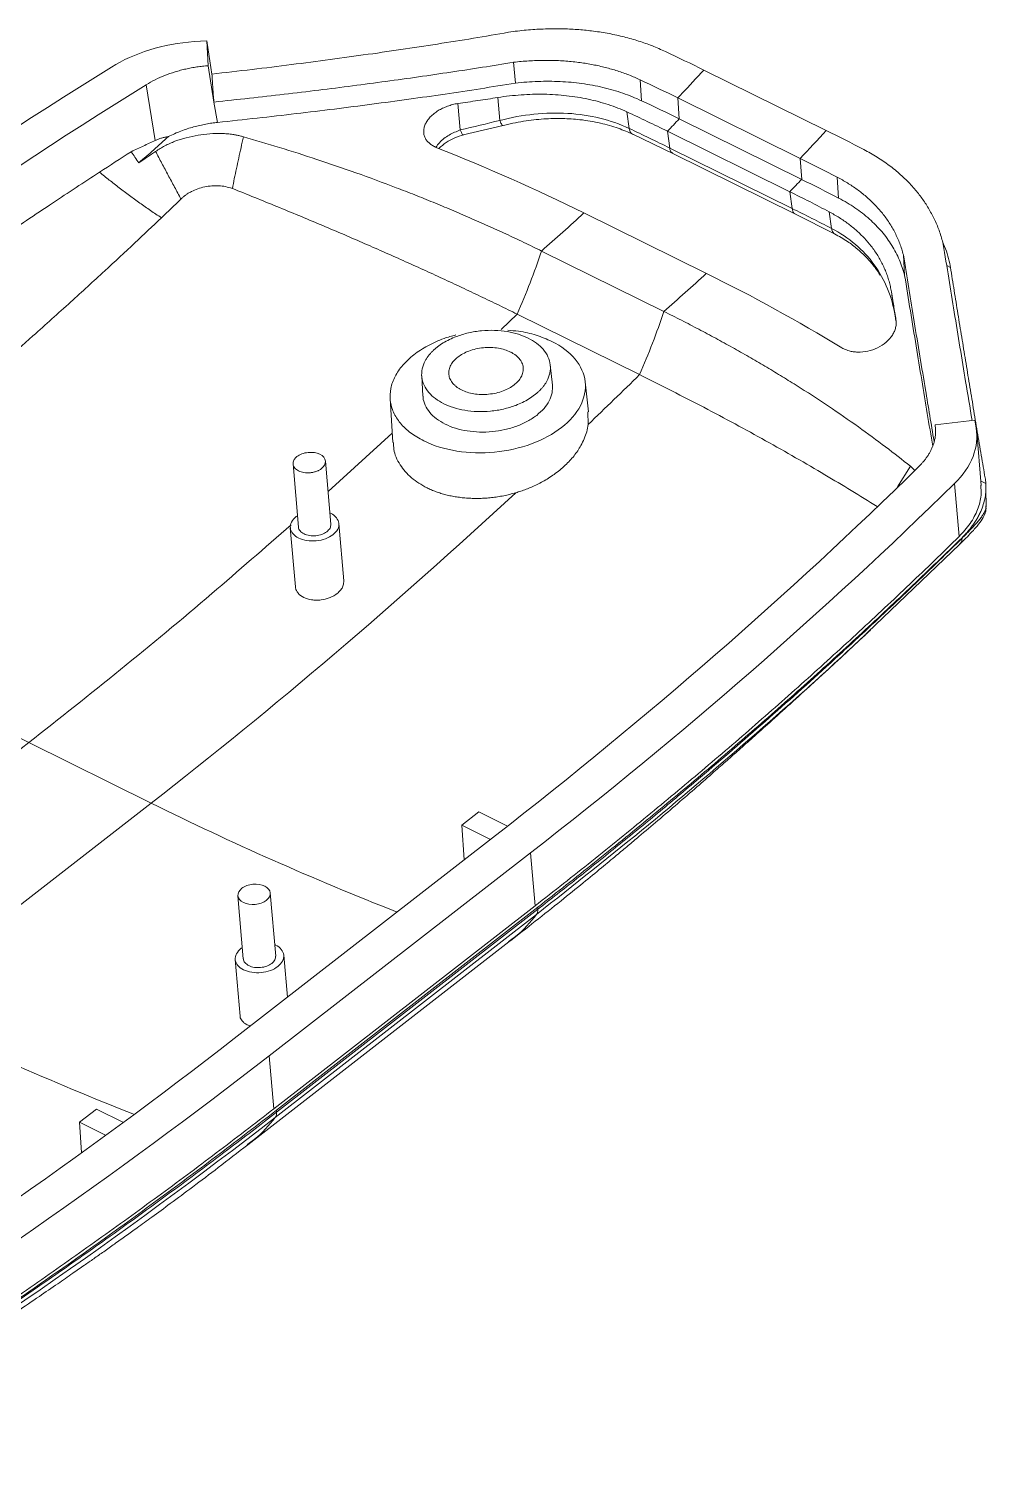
# Model space of a CAD drawing. Header units: inches. Extents: x 1127 to 2406, y 573 to 922.
# Drawn here: x 2327.27 to 2347.9, y 622.48 to 653.48 of the extents above; entities that cross this region are included whole.
import ezdxf

# ---------------------------------------------------------------- set-up
doc = ezdxf.new("R2010")
doc.units = ezdxf.units.IN

msp = doc.modelspace()

# ---------------------------------------------------------------- linework, layer by layer
at = {"color": 7, "linetype": 'Continuous', "lineweight": 15}
for p, q in [((2330.829, 653.203), (2331.103, 653.223)), ((2331.132, 652.684), (2331.103, 653.223)), ((2331.103, 653.223), (2331.213, 652.503)), ((2331.132, 652.684), (2331.251, 651.9)), ((2337.752, 652.308), (2337.714, 652.758)), ((2341.813, 652.591), (2344.451, 651.288)), ((2329.993, 651.073), (2329.796, 652.274)), ((2340.47, 651.929), (2340.438, 652.38)), ((2337.373, 651.998), (2337.416, 651.504)), ((2343.889, 650.686), (2341.252, 651.989)), ((2341.252, 651.989), (2341.283, 651.537)), ((2331.256, 651.901), (2331.334, 651.462)), ((2336.515, 651.869), (2336.564, 651.299)), ((2340.156, 651.688), (2340.203, 651.332)), ((2336.63, 651.191), (2337.49, 651.398)), ((2341.283, 651.537), (2343.921, 650.234)), ((2340.266, 651.214), (2341.158, 650.784)), ((2343.666, 649.968), (2341.028, 651.272)), ((2341.028, 651.272), (2341.077, 650.91)), ((2343.714, 649.607), (2341.077, 650.91)), ((2341.148, 650.789), (2343.787, 649.485)), ((2343.921, 650.234), (2343.889, 650.686)), ((2344.687, 650.281), (2344.718, 649.83)), ((2343.714, 649.607), (2343.666, 649.968)), ((2339.229, 649.511), (2341.867, 648.208)), ((2343.772, 649.492), (2344.64, 649.053)), ((2344.564, 649.177), (2344.516, 649.534)), ((2340.954, 647.387), (2338.316, 648.69)), ((2346.14, 648.164), (2346.112, 648.609)), ((2347.113, 648.421), (2347.127, 648.337)), ((2345.855, 647.808), (2345.934, 647.296)), ((2340.429, 646.026), (2337.792, 647.33)), ((2345.952, 647.183), (2345.934, 647.296)), ((2338.55, 645.801), (2338.503, 646.237)), ((2335.733, 646), (2335.761, 645.562)), ((2339.327, 645.223), (2339.256, 645.871)), ((2335.053, 645.511), (2335.112, 644.566)), ((2339.322, 644.953), (2339.312, 645.222)), ((2346.795, 644.945), (2347.65, 645.048)), ((2347.65, 645.048), (2347.68, 644.878)), ((2347.79, 643.64), (2347.692, 644.786)), ((2333.774, 642.801), (2333.658, 644.161)), ((2332.96, 644.102), (2333.077, 642.741)), ((2346.265, 644.051), (2345.987, 643.609)), ((2346.358, 643.962), (2346.265, 644.051)), ((2347.313, 642.538), (2347.215, 643.68)), ((2347.778, 643.735), (2347.889, 643.68)), ((2347.898, 643.174), (2347.892, 643.565)), ((2333.03, 642.967), (2333.056, 642.981)), ((2347.881, 643.062), (2347.892, 643.177)), ((2347.89, 643.202), (2347.892, 643.174)), ((2332.902, 642.728), (2333.012, 641.454)), ((2334.054, 641.585), (2333.949, 642.817)), ((2345.35, 640.477), (2347.323, 642.364)), ((2347.339, 642.386), (2347.323, 642.364)), ((2327.266, 638.096), (2321.636, 633.721)), ((2329.904, 636.793), (2327.266, 638.096)), ((2324.273, 632.418), (2329.904, 636.793)), ((2336.963, 636.602), (2336.597, 636.318)), ((2337.579, 636.298), (2336.963, 636.602)), ((2336.649, 635.569), (2336.597, 636.318)), ((2336.597, 636.318), (2337.217, 636.011)), ((2331.694, 631.719), (2337.325, 636.094)), ((2338.079, 635.722), (2332.448, 631.347)), ((2338.177, 634.579), (2338.079, 635.722)), ((2331.773, 634.797), (2331.889, 633.437)), ((2332.587, 633.496), (2332.47, 634.857)), ((2338.177, 634.579), (2332.546, 630.204)), ((2332.606, 630.175), (2338.236, 634.55)), ((2338.236, 634.55), (2338.238, 634.507)), ((2332.577, 630.02), (2338.207, 634.394)), ((2338.238, 634.507), (2332.607, 630.132)), ((2331.842, 633.663), (2331.869, 633.677)), ((2331.983, 629.425), (2337.613, 633.8)), ((2331.715, 633.423), (2331.82, 632.202)), ((2332.839, 632.609), (2332.761, 633.513)), ((2332.546, 630.204), (2332.448, 631.347)), ((2328.357, 629.915), (2328.723, 630.2)), ((2328.922, 629.636), (2328.357, 629.915)), ((2328.357, 629.915), (2328.403, 629.266)), ((2328.723, 630.2), (2329.304, 629.913)), ((2332.607, 630.132), (2332.606, 630.175))]:
    msp.add_line(p, q, dxfattribs=at)
at = {"color": 8, "linetype": 'Continuous', "lineweight": 15}
for p, q in [((2347.127, 648.337), (2347.046, 648.377)), ((2337.792, 647.33), (2337.447, 646.996)), ((2335.1, 644.764), (2333.714, 643.506)), ((2347.892, 643.174), (2347.895, 643.151))]:
    msp.add_line(p, q, dxfattribs=at)
at = {"color": 7, "linetype": 'Continuous', "lineweight": 15}
for centre, radius, start, end in [((2322.018, 612.517), 44.696, 63.7117, 64.8916), ((2321.831, 612.674), 43.85, 63.7117, 64.8916), ((2321.867, 612.231), 43.841, 63.7117, 64.8916), ((2306.361, 684.824), 48.245, 315.9361, 316.374), ((2325.245, 612.408), 43.365, 62.5078, 63.7118), ((2320.375, 611.27), 42.636, 63.7553, 68.4166), ((2308.998, 683.521), 48.245, 315.9361, 316.374), ((2325.092, 612.117), 42.514, 62.5074, 63.7119), ((2310.5, 680.551), 42.294, 311.122, 312.7851), ((2313.138, 679.248), 42.294, 311.122, 312.7851), ((2325.198, 614.389), 37.704, 58.7021, 63.7617), ((2362.546, 709.283), 79.45, 238.45489, 243.63719), ((2332.437, 630.118), 0.171, 324.9812, 4.8425)]:
    msp.add_arc(centre, radius, start, end, dxfattribs=at)
at = {"color": 8, "linetype": 'Continuous', "lineweight": 15}
for centre, radius, start, end in [((2360.061, 697.688), 67.954, 243.65388, 248.5417), ((2354.438, 693.329), 67.971, 243.65416, 248.51804)]:
    msp.add_arc(centre, radius, start, end, dxfattribs=at)
at = {"color": 7, "linetype": 'Continuous', "lineweight": 15}
for points, knots in [([(2337.701, 653.419), (2337.765, 653.427), (2337.891, 653.442), (2338.078, 653.459), (2338.262, 653.471), (2338.441, 653.478), (2338.617, 653.48), (2338.789, 653.478), (2338.957, 653.472), (2339.12, 653.462), (2339.279, 653.447), (2339.497, 653.422), (2339.771, 653.379), (2340.097, 653.307), (2340.408, 653.218), (2340.705, 653.114), (2340.891, 653.031), (2340.984, 652.99)], [0, 0, 0, 0, 0.0537485, 0.1066345, 0.1586431, 0.2097639, 0.2599987, 0.3093524, 0.3578289, 0.4054318, 0.4521644, 0.4980302, 0.6000678, 0.7012793, 0.8016979, 0.9012945, 1, 1, 1, 1]), ([(2329.048, 652.655), (2329.29, 652.806), (2329.571, 652.932), (2330.177, 653.118), (2330.502, 653.179), (2330.829, 653.203)], [0, 0, 0, 0, 0.5, 0.5, 1, 1, 1, 1]), ([(2331.213, 652.503), (2331.501, 652.536), (2332.072, 652.601), (2332.921, 652.706), (2333.755, 652.815), (2334.573, 652.927), (2335.377, 653.044), (2336.165, 653.164), (2336.939, 653.289), (2337.448, 653.376), (2337.701, 653.419)], [0, 0, 0, 0, 0.132513, 0.262858, 0.391046, 0.517086, 0.64099, 0.762769, 0.882434, 1, 1, 1, 1]), ([(2331.132, 652.684), (2331.091, 652.68), (2331.01, 652.673), (2330.888, 652.657), (2330.768, 652.638), (2330.65, 652.613), (2330.533, 652.585), (2330.379, 652.541), (2330.194, 652.476), (2329.984, 652.383), (2329.859, 652.31), (2329.796, 652.274)], [0, 0, 0, 0, 0.083609, 0.16663, 0.249344, 0.332034, 0.414986, 0.498481, 0.665989, 0.832384, 1, 1, 1, 1]), ([(2337.714, 652.758), (2337.491, 652.721), (2337.04, 652.648), (2336.358, 652.544), (2335.663, 652.442), (2334.957, 652.344), (2334.239, 652.248), (2333.51, 652.156), (2332.769, 652.068), (2332.016, 651.982), (2331.51, 651.928), (2331.256, 651.901)], [0, 0, 0, 0, 0.104399, 0.210511, 0.318307, 0.427755, 0.538846, 0.651601, 0.766043, 0.882184, 1, 1, 1, 1]), ([(2337.714, 652.758), (2337.769, 652.764), (2337.878, 652.776), (2338.041, 652.788), (2338.202, 652.796), (2338.363, 652.8), (2338.523, 652.799), (2338.682, 652.794), (2338.84, 652.784), (2338.996, 652.77), (2339.193, 652.746), (2339.427, 652.708), (2339.694, 652.648), (2339.952, 652.574), (2340.202, 652.486), (2340.359, 652.416), (2340.438, 652.38)], [0, 0, 0, 0, 0.055519, 0.11083, 0.165996, 0.221079, 0.276141, 0.331243, 0.386448, 0.441816, 0.497407, 0.59776, 0.697858, 0.798042, 0.898646, 1, 1, 1, 1]), ([(2341.252, 651.989), (2341.281, 652.02), (2341.469, 652.218), (2341.656, 652.419), (2341.813, 652.591)], [1.33386279, 1.33386279, 1.33386279, 1.33386279, 1.33790077, 1.35990641, 1.35990641, 1.35990641, 1.35990641]), ([(2331.213, 652.503), (2331.22, 652.402), (2331.231, 652.25), (2331.239, 652.075), (2331.25, 651.975), (2331.254, 651.926), (2331.256, 651.901)], [0, 0, 0, 0, 0.498852, 0.749078, 0.87448, 1, 1, 1, 1]), ([(2331.334, 651.462), (2331.619, 651.492), (2332.183, 651.553), (2333.022, 651.649), (2333.846, 651.749), (2334.656, 651.852), (2335.451, 651.96), (2336.232, 652.071), (2336.997, 652.186), (2337.502, 652.268), (2337.752, 652.308)], [0, 0, 0, 0, 0.132433, 0.26274, 0.390895, 0.516926, 0.640863, 0.762714, 0.882441, 1, 1, 1, 1]), ([(2337.752, 652.308), (2337.916, 652.327), (2338.238, 652.351), (2338.717, 652.349), (2339.19, 652.306), (2339.644, 652.221), (2340.073, 652.097), (2340.34, 651.99), (2340.47, 651.929)], [0.0000987, 0.0000987, 0.0000987, 0.0000987, 0.1667491, 0.3333993, 0.5000494, 0.6666996, 0.8333498, 0.9999954, 0.9999954, 0.9999954, 0.9999954]), ([(2337.373, 651.998), (2337.23, 651.976), (2336.945, 651.932), (2336.659, 651.89), (2336.515, 651.869)], [0, 0, 0, 0, 0.498154, 1, 1, 1, 1]), ([(2336.515, 651.869), (2336.494, 651.866), (2336.457, 651.859), (2336.398, 651.846), (2336.343, 651.83), (2336.27, 651.805), (2336.183, 651.769), (2336.087, 651.717), (2335.997, 651.654), (2335.916, 651.58), (2335.851, 651.5), (2335.807, 651.421), (2335.781, 651.341), (2335.773, 651.259), (2335.784, 651.18), (2335.813, 651.111), (2335.849, 651.061), (2335.884, 651.025), (2335.913, 650.999), (2335.945, 650.976), (2335.975, 650.957), (2335.999, 650.944), (2336.018, 650.934), (2336.039, 650.925), (2336.051, 650.92), (2336.059, 650.917)], [0, 0, 0, 0, 0.03125, 0.0625, 0.09375, 0.125, 0.1875, 0.25, 0.3125, 0.375, 0.4375, 0.5, 0.5625, 0.624999, 0.687499, 0.749999, 0.812499, 0.843749, 0.874999, 0.906249, 0.937499, 0.953124, 0.968749, 0.984374, 1, 1, 1, 1]), ([(2340.203, 651.332), (2339.808, 651.518), (2339.356, 651.629), (2338.404, 651.685), (2337.905, 651.632), (2337.416, 651.504)], [0, 0, 0, 0, 0.5, 0.5, 1, 1, 1, 1]), ([(2341.028, 651.272), (2340.884, 651.342), (2340.596, 651.483), (2340.303, 651.62), (2340.156, 651.688)], [-0.0000005, -0.0000005, -0.0000005, -0.0000005, 0.499999, 0.999998, 0.999998, 0.999998, 0.999998]), ([(2331.334, 651.462), (2331.293, 651.457), (2331.209, 651.448), (2331.082, 651.426), (2330.95, 651.399), (2330.816, 651.365), (2330.68, 651.324), (2330.543, 651.275), (2330.406, 651.22), (2330.319, 651.177), (2330.274, 651.156)], [0, 0, 0, 0, 0.109418, 0.223643, 0.342566, 0.466024, 0.5938, 0.72562, 0.86115, 1, 1, 1, 1]), ([(2337.467, 651.392), (2337.621, 651.427), (2337.92, 651.494), (2338.356, 651.541), (2338.762, 651.551), (2339.173, 651.524), (2339.576, 651.456), (2339.96, 651.347), (2340.183, 651.25), (2340.289, 651.203)], [0, 0, 0, 0, 0.153362, 0.298493, 0.435447, 0.564324, 0.723637, 0.868856, 1, 1, 1, 1]), ([(2329.993, 651.073), (2329.906, 651.033), (2329.732, 650.953), (2329.56, 650.872), (2329.473, 650.831)], [0, 0, 0, 0, 0.501325, 1, 1, 1, 1]), ([(2329.636, 650.591), (2329.744, 650.683), (2329.96, 650.868), (2330.169, 651.06), (2330.274, 651.156)], [0, 0, 0, 0, 0.500283, 1, 1, 1, 1]), ([(2330.274, 651.156), (2330.249, 651.152), (2330.2, 651.143), (2330.128, 651.125), (2330.059, 651.102), (2330.014, 651.083), (2329.993, 651.073)], [0, 0, 0, 0, 0.255754, 0.507094, 0.754878, 1, 1, 1, 1]), ([(2331.89, 651.152), (2331.865, 651.159), (2331.815, 651.173), (2331.738, 651.189), (2331.649, 651.204), (2331.546, 651.217), (2331.298, 651.232), (2330.908, 651.199), (2330.532, 651.103), (2330.304, 651.009), (2330.198, 650.958), (2330.095, 650.9), (2330.032, 650.858), (2330, 650.836)], [0, 0, 0, 0, 0.0424007, 0.0831866, 0.1218477, 0.1824524, 0.2422646, 0.495056, 0.7503513, 0.8116948, 0.8738283, 0.9348832, 1, 1, 1, 1]), ([(2331.653, 650.038), (2331.667, 650.109), (2331.695, 650.252), (2331.742, 650.469), (2331.791, 650.691), (2331.84, 650.919), (2331.873, 651.074), (2331.89, 651.152)], [0, 0, 0, 0, 0.191217, 0.385045, 0.584147, 0.78928, 1, 1, 1, 1]), ([(2338.316, 648.69), (2338.189, 648.753), (2337.934, 648.877), (2337.548, 649.059), (2337.16, 649.236), (2336.769, 649.409), (2336.376, 649.577), (2335.982, 649.741), (2335.585, 649.9), (2335.033, 650.115), (2334.334, 650.373), (2333.493, 650.662), (2332.684, 650.921), (2332.15, 651.076), (2331.89, 651.152)], [0, 0, 0, 0, 0.064397, 0.128468, 0.192215, 0.25564, 0.318745, 0.381531, 0.444, 0.506153, 0.63968, 0.766478, 0.886567, 1, 1, 1, 1]), ([(2336.104, 650.897), (2336.154, 650.944), (2336.251, 651.034), (2336.439, 651.134), (2336.572, 651.173), (2336.643, 651.194)], [0, 0, 0, 0, 0.332121, 0.647387, 1, 1, 1, 1]), ([(2330, 650.836), (2329.939, 650.795), (2329.819, 650.712), (2329.697, 650.631), (2329.636, 650.591)], [0, 0, 0, 0, 0.499859, 1, 1, 1, 1]), ([(2330, 650.836), (2330.044, 650.751), (2330.133, 650.579), (2330.27, 650.324), (2330.409, 650.068), (2330.499, 649.895), (2330.545, 649.808)], [0, 0, 0, 0, 0.248845, 0.4976626, 0.7462782, 1, 1, 1, 1]), ([(2345.264, 650.876), (2345.311, 650.85), (2345.408, 650.799), (2345.546, 650.716), (2345.68, 650.628), (2345.81, 650.535), (2345.935, 650.438), (2346.054, 650.336), (2346.168, 650.229), (2346.276, 650.118), (2346.399, 649.977), (2346.534, 649.802), (2346.673, 649.587), (2346.795, 649.354), (2346.899, 649.104), (2346.947, 648.929), (2346.971, 648.839)], [0, 0, 0, 0, 0.054488, 0.109258, 0.164297, 0.219593, 0.275136, 0.330918, 0.386944, 0.44322, 0.499753, 0.592744, 0.689241, 0.789273, 0.892871, 1, 1, 1, 1]), ([(2319.481, 643.735), (2319.69, 643.897), (2320.102, 644.216), (2320.717, 644.686), (2321.318, 645.142), (2321.905, 645.582), (2322.478, 646.006), (2323.036, 646.416), (2323.578, 646.81), (2324.373, 647.381), (2325.394, 648.102), (2326.619, 648.946), (2327.737, 649.699), (2328.453, 650.168), (2328.79, 650.389)], [0, 0, 0, 0, 0.071091, 0.140122, 0.207096, 0.272016, 0.334884, 0.3957, 0.454465, 0.511176, 0.652115, 0.780576, 0.896542, 1, 1, 1, 1]), ([(2328.79, 650.389), (2328.86, 650.333), (2329, 650.219), (2329.215, 650.052), (2329.435, 649.887), (2329.66, 649.723), (2329.889, 649.562), (2330.046, 649.458), (2330.124, 649.406)], [0, 0, 0, 0, 0.163801, 0.32891, 0.495209, 0.662576, 0.830884, 1, 1, 1, 1]), ([(2330.545, 649.808), (2330.559, 649.822), (2330.587, 649.849), (2330.633, 649.886), (2330.68, 649.919), (2330.726, 649.949), (2330.8, 649.989), (2330.909, 650.034), (2331.056, 650.074), (2331.209, 650.096), (2331.36, 650.099), (2331.511, 650.081), (2331.604, 650.053), (2331.653, 650.038)], [0, 0, 0, 0, 0.05477, 0.107721, 0.158316, 0.206025, 0.250345, 0.374363, 0.499838, 0.625784, 0.749519, 0.86803, 1, 1, 1, 1]), ([(2346.112, 648.609), (2346.1, 648.65), (2346.078, 648.733), (2346.036, 648.853), (2345.988, 648.97), (2345.934, 649.083), (2345.874, 649.194), (2345.808, 649.301), (2345.737, 649.404), (2345.661, 649.504), (2345.58, 649.6), (2345.494, 649.692), (2345.405, 649.78), (2345.311, 649.864), (2345.215, 649.943), (2345.115, 650.019), (2345.012, 650.09), (2344.907, 650.158), (2344.799, 650.222), (2344.724, 650.261), (2344.687, 650.281)], [0, 0, 0, 0, 0.060572, 0.120181, 0.179099, 0.237513, 0.295472, 0.35301, 0.410122, 0.466755, 0.522854, 0.578368, 0.63325, 0.687453, 0.740968, 0.79383, 0.84607, 0.897755, 0.94902, 1, 1, 1, 1]), ([(2331.653, 650.038), (2331.814, 649.973), (2332.136, 649.844), (2332.613, 649.65), (2333.083, 649.456), (2333.547, 649.262), (2334.003, 649.068), (2334.453, 648.873), (2334.896, 648.679), (2335.332, 648.485), (2335.76, 648.292), (2336.181, 648.099), (2336.595, 647.906), (2337.001, 647.713), (2337.4, 647.522), (2337.662, 647.393), (2337.792, 647.33)], [0, 0, 0, 0, 0.07462, 0.148724, 0.222343, 0.29551, 0.368233, 0.440496, 0.51228, 0.583569, 0.654345, 0.724592, 0.794295, 0.863439, 0.932012, 1, 1, 1, 1]), ([(2344.516, 649.534), (2344.375, 649.608), (2344.095, 649.755), (2343.809, 649.897), (2343.666, 649.968)], [0, 0, 0, 0, 0.500015, 1, 1, 1, 1]), ([(2344.718, 649.83), (2344.843, 649.765), (2345.076, 649.626), (2345.387, 649.385), (2345.653, 649.112), (2345.871, 648.815), (2346.036, 648.499), (2346.111, 648.278), (2346.14, 648.164)], [0.0000046, 0.0000046, 0.0000046, 0.0000046, 0.1666502, 0.3333004, 0.4999506, 0.6666007, 0.8332509, 0.9999013, 0.9999013, 0.9999013, 0.9999013]), ([(2345.855, 647.808), (2345.848, 647.847), (2345.834, 647.926), (2345.804, 648.042), (2345.769, 648.156), (2345.727, 648.268), (2345.678, 648.378), (2345.623, 648.486), (2345.562, 648.592), (2345.494, 648.695), (2345.4, 648.822), (2345.275, 648.968), (2345.111, 649.128), (2344.93, 649.276), (2344.733, 649.413), (2344.588, 649.494), (2344.516, 649.534)], [0, 0, 0, 0, 0.056376, 0.112469, 0.168353, 0.224104, 0.279796, 0.335506, 0.391307, 0.447274, 0.503478, 0.603304, 0.70247, 0.801376, 0.900421, 1, 1, 1, 1]), ([(2322.97, 643.151), (2323.047, 643.213), (2323.374, 643.476), (2323.958, 643.955), (2324.691, 644.563), (2325.393, 645.156), (2326.057, 645.724), (2326.71, 646.291), (2327.415, 646.913), (2328.144, 647.567), (2328.876, 648.236), (2329.528, 648.841), (2329.934, 649.226), (2330.124, 649.406)], [0, 0, 0, 0, 0.032143, 0.136003, 0.24326, 0.337125, 0.428805, 0.520486, 0.610238, 0.724233, 0.827192, 0.919114, 1, 1, 1, 1]), ([(2345.934, 647.296), (2345.869, 647.698), (2345.718, 648.072), (2345.253, 648.715), (2344.939, 648.983), (2344.564, 649.177)], [0, 0, 0, 0, 0.5, 0.5, 1, 1, 1, 1]), ([(2344.626, 649.06), (2344.722, 649.007), (2344.9, 648.909), (2345.114, 648.745), (2345.29, 648.583), (2345.418, 648.442), (2345.513, 648.317), (2345.571, 648.237), (2345.6, 648.185), (2345.609, 648.171)], [0, 0, 0, 0, 0.235214, 0.433972, 0.596368, 0.772165, 0.86676, 0.961523, 1, 1, 1, 1]), ([(2347.113, 648.421), (2347.078, 648.564), (2347.041, 648.714), (2346.97, 648.851), (2346.967, 648.857)], [0, 0, 0, 0, 0.9565197, 1, 1, 1, 1]), ([(2346.971, 648.839), (2347.051, 648.348), (2347.213, 647.342), (2347.42, 646.08), (2347.547, 645.319), (2347.593, 645.041)], [0, 0, 0, 0, 0.377498, 0.77289, 1, 1, 1, 1]), ([(2346.773, 644.595), (2346.712, 644.961), (2346.571, 645.802), (2346.35, 647.137), (2346.19, 648.126), (2346.112, 648.609)], [0, 0, 0, 0, 0.282786, 0.649643, 1, 1, 1, 1]), ([(2347.127, 648.337), (2347.153, 648.171), (2347.207, 647.836), (2347.288, 647.335), (2347.37, 646.832), (2347.453, 646.326), (2347.536, 645.818), (2347.62, 645.307), (2347.677, 644.968), (2347.705, 644.797)], [0, 0, 0, 0, 0.136774, 0.275609, 0.416474, 0.559334, 0.704187, 0.851063, 1, 1, 1, 1]), ([(2346.14, 648.164), (2346.222, 647.655), (2346.386, 646.645), (2346.588, 645.425), (2346.706, 644.719), (2346.746, 644.485)], [0, 0, 0, 0, 0.403972, 0.801987, 1, 1, 1, 1]), ([(2345.953, 647.206), (2345.937, 647.306), (2345.904, 647.506), (2345.871, 647.707), (2345.855, 647.808)], [0, 0, 0, 0, 0.501846, 1, 1, 1, 1]), ([(2340.954, 647.387), (2341.08, 647.324), (2341.332, 647.198), (2341.704, 647.005), (2342.069, 646.81), (2342.428, 646.613), (2342.781, 646.413), (2343.127, 646.211), (2343.466, 646.007), (2343.928, 645.721), (2344.492, 645.355), (2345.135, 644.91), (2345.724, 644.479), (2346.088, 644.191), (2346.265, 644.051)], [0, 0, 0, 0, 0.06439, 0.128455, 0.192198, 0.25562, 0.318723, 0.381509, 0.44398, 0.506136, 0.640156, 0.767122, 0.887053, 1, 1, 1, 1]), ([(2338.167, 645.588), (2338.186, 645.603), (2338.223, 645.633), (2338.273, 645.68), (2338.319, 645.729), (2338.361, 645.779), (2338.397, 645.831), (2338.452, 645.923), (2338.504, 646.06), (2338.512, 646.24), (2338.464, 646.414), (2338.361, 646.571), (2338.215, 646.706), (2338.034, 646.816), (2337.82, 646.901), (2337.575, 646.959), (2337.305, 646.986), (2337.02, 646.977), (2336.74, 646.932), (2336.509, 646.862), (2336.328, 646.784), (2336.19, 646.71), (2336.111, 646.652), (2336.071, 646.623)], [0, 0, 0, 0, 0.020143, 0.040132, 0.060044, 0.079962, 0.099964, 0.120131, 0.185069, 0.250093, 0.315031, 0.380056, 0.44, 0.500029, 0.559973, 0.620002, 0.68494, 0.749964, 0.814903, 0.879927, 0.92004, 0.95985, 1, 1, 1, 1]), ([(2337.586, 646.983), (2337.665, 646.977), (2337.88, 646.962), (2338.208, 646.883), (2338.427, 646.79), (2338.536, 646.743)], [0, 0, 0, 0, 0.2274929, 0.6137465, 1, 1, 1, 1]), ([(2344.784, 646.606), (2344.8, 646.597), (2344.832, 646.579), (2344.885, 646.557), (2344.952, 646.535), (2345.032, 646.518), (2345.166, 646.506), (2345.349, 646.524), (2345.566, 646.599), (2345.752, 646.722), (2345.863, 646.85), (2345.921, 646.959), (2345.948, 647.041), (2345.961, 647.125), (2345.956, 647.179), (2345.953, 647.206)], [0, 0, 0, 0, 0.0376321, 0.0752638, 0.1132781, 0.170404, 0.2261681, 0.3485077, 0.4753888, 0.6069249, 0.7406467, 0.8042763, 0.8686219, 0.9347907, 1, 1, 1, 1]), ([(2335.777, 644.598), (2335.678, 644.654), (2335.48, 644.765), (2335.262, 644.977), (2335.113, 645.212), (2335.043, 645.467), (2335.054, 645.728), (2335.147, 645.988), (2335.316, 646.235), (2335.556, 646.461), (2335.858, 646.655), (2336.168, 646.8), (2336.385, 646.858), (2336.472, 646.882)], [0, 0, 0, 0, 0.093755, 0.18751, 0.281265, 0.37502, 0.468774, 0.562529, 0.656284, 0.750039, 0.843794, 0.937549, 1, 1, 1, 1]), ([(2338.536, 646.743), (2338.744, 646.64), (2338.916, 646.509), (2339.163, 646.212), (2339.237, 646.045), (2339.276, 645.701), (2339.24, 645.524), (2339.066, 645.186), (2338.927, 645.025), (2338.566, 644.745), (2338.344, 644.625), (2337.851, 644.444), (2337.58, 644.384), (2337.03, 644.331), (2336.752, 644.338), (2336.229, 644.421), (2335.985, 644.496), (2335.777, 644.598)], [0, 0, 0, 0, 0.125, 0.125, 0.25, 0.25, 0.375, 0.375, 0.5, 0.5, 0.625, 0.625, 0.75, 0.75, 0.875, 0.875, 1, 1, 1, 1]), ([(2336.071, 646.623), (2336.053, 646.608), (2336.015, 646.578), (2335.965, 646.531), (2335.919, 646.482), (2335.877, 646.432), (2335.841, 646.38), (2335.786, 646.287), (2335.734, 646.151), (2335.726, 645.971), (2335.774, 645.797), (2335.877, 645.64), (2336.023, 645.505), (2336.205, 645.395), (2336.418, 645.31), (2336.663, 645.252), (2336.933, 645.224), (2337.218, 645.234), (2337.498, 645.279), (2337.729, 645.349), (2337.91, 645.427), (2338.048, 645.501), (2338.127, 645.559), (2338.167, 645.588)], [0, 0, 0, 0, 0.0201431, 0.0401315, 0.0600444, 0.079962, 0.0999643, 0.1201306, 0.1850689, 0.2500932, 0.3150315, 0.3800557, 0.4399997, 0.5000287, 0.5599727, 0.6200018, 0.68494, 0.7499643, 0.8149026, 0.8799268, 0.9200397, 0.95985, 1, 1, 1, 1]), ([(2336.593, 645.696), (2336.574, 645.706), (2336.537, 645.726), (2336.487, 645.759), (2336.443, 645.796), (2336.391, 645.85), (2336.34, 645.927), (2336.312, 646.028), (2336.317, 646.132), (2336.367, 646.263), (2336.498, 646.412), (2336.703, 646.525), (2336.899, 646.584), (2337.062, 646.61), (2337.227, 646.616), (2337.383, 646.6), (2337.526, 646.567), (2337.606, 646.532), (2337.645, 646.514)], [0, 0, 0, 0, 0.0301704, 0.0600891, 0.0900259, 0.1202505, 0.185236, 0.2503702, 0.3153558, 0.38049, 0.5000655, 0.6196411, 0.6846266, 0.7497608, 0.8147463, 0.8798805, 0.939904, 1, 1, 1, 1]), ([(2337.645, 646.514), (2337.664, 646.505), (2337.701, 646.485), (2337.751, 646.452), (2337.795, 646.415), (2337.847, 646.361), (2337.898, 646.284), (2337.926, 646.183), (2337.921, 646.079), (2337.871, 645.948), (2337.74, 645.798), (2337.535, 645.686), (2337.339, 645.627), (2337.176, 645.601), (2337.011, 645.595), (2336.856, 645.611), (2336.712, 645.644), (2336.633, 645.679), (2336.593, 645.696)], [0, 0, 0, 0, 0.03017, 0.060089, 0.090026, 0.120251, 0.185236, 0.25037, 0.315356, 0.38049, 0.500066, 0.619641, 0.684627, 0.749761, 0.814746, 0.879881, 0.939904, 1, 1, 1, 1]), ([(2345.545, 643.187), (2345.175, 643.414), (2344.404, 643.888), (2343.155, 644.601), (2341.827, 645.323), (2340.894, 645.792), (2340.429, 646.026)], [0, 0, 0, 0, 0.23686, 0.49321, 0.747456, 1, 1, 1, 1]), ([(2338.211, 645.149), (2338.267, 645.198), (2338.38, 645.295), (2338.489, 645.46), (2338.553, 645.631), (2338.551, 645.746), (2338.55, 645.802)], [0, 0, 0, 0, 0.2509719, 0.5019439, 0.7529158, 1, 1, 1, 1]), ([(2335.764, 645.563), (2335.764, 645.554), (2335.759, 645.488), (2335.803, 645.367), (2335.898, 645.21), (2336.046, 645.071), (2336.235, 644.955), (2336.46, 644.866), (2336.711, 644.808), (2336.98, 644.784), (2337.256, 644.793), (2337.527, 644.836), (2337.784, 644.912), (2338.02, 645.015), (2338.148, 645.105), (2338.211, 645.149)], [0, 0, 0, 0, 0.013006, 0.095255, 0.177505, 0.259754, 0.342004, 0.424253, 0.506503, 0.588752, 0.671002, 0.753251, 0.835501, 0.91775, 1, 1, 1, 1]), ([(2337.76, 643.481), (2337.796, 643.492), (2337.871, 643.515), (2337.984, 643.555), (2338.101, 643.603), (2338.222, 643.659), (2338.345, 643.723), (2338.469, 643.796), (2338.592, 643.878), (2338.713, 643.97), (2338.862, 644.101), (2339.022, 644.275), (2339.153, 644.469), (2339.239, 644.645), (2339.293, 644.797), (2339.312, 644.901), (2339.322, 644.953)], [0, 0, 0, 0, 0.043895, 0.090724, 0.140487, 0.193182, 0.24881, 0.307369, 0.368859, 0.433278, 0.500624, 0.625762, 0.751096, 0.832971, 0.915938, 1, 1, 1, 1]), ([(2346.795, 644.945), (2346.799, 644.919), (2346.807, 644.867), (2346.808, 644.788), (2346.803, 644.712), (2346.792, 644.637), (2346.774, 644.564), (2346.751, 644.494), (2346.723, 644.427), (2346.691, 644.363), (2346.655, 644.302), (2346.617, 644.245), (2346.577, 644.191), (2346.535, 644.14), (2346.492, 644.092), (2346.462, 644.062), (2346.448, 644.047)], [0, 0, 0, 0, 0.086322, 0.170917, 0.25359, 0.334162, 0.412477, 0.4884, 0.561817, 0.632634, 0.700779, 0.766194, 0.828841, 0.888696, 0.945749, 1, 1, 1, 1]), ([(2347.68, 644.878), (2347.715, 644.675), (2347.692, 644.465), (2347.534, 644.058), (2347.398, 643.86), (2347.215, 643.68)], [0, 0, 0, 0, 0.5, 0.5, 1, 1, 1, 1]), ([(2347.705, 644.797), (2347.719, 644.711), (2347.748, 644.539), (2347.791, 644.288), (2347.833, 644.042), (2347.86, 643.882), (2347.874, 643.803)], [0, 0, 0, 0, 0.25296, 0.503917, 0.752915, 1, 1, 1, 1]), ([(2335.128, 644.567), (2335.128, 644.516), (2335.125, 644.346), (2335.254, 644.081), (2335.491, 643.793), (2335.73, 643.654), (2335.848, 643.586)], [0, 0, 0, 0, 0.124653, 0.4233259, 0.7150612, 1, 1, 1, 1]), ([(2333.045, 644.261), (2333.036, 644.253), (2333.018, 644.238), (2332.996, 644.213), (2332.975, 644.181), (2332.961, 644.142), (2332.958, 644.082), (2332.99, 644.012), (2333.075, 643.949), (2333.194, 643.911), (2333.311, 643.908), (2333.405, 643.923), (2333.469, 643.942), (2333.527, 643.968), (2333.558, 643.99), (2333.573, 644)], [0, 0, 0, 0, 0.040161, 0.080076, 0.120385, 0.185366, 0.250689, 0.380301, 0.500046, 0.619792, 0.749403, 0.814385, 0.879708, 0.939771, 1, 1, 1, 1]), ([(2333.045, 644.261), (2333.105, 644.308), (2333.193, 644.34), (2333.376, 644.357), (2333.469, 644.343), (2333.607, 644.275), (2333.651, 644.221), (2333.664, 644.107), (2333.633, 644.047), (2333.573, 644)], [0, 0, 0, 0, 0.25, 0.25, 0.5, 0.5, 0.75, 0.75, 1, 1, 1, 1]), ([(2335.848, 643.586), (2335.879, 643.571), (2335.942, 643.541), (2336.042, 643.502), (2336.147, 643.467), (2336.255, 643.436), (2336.368, 643.411), (2336.485, 643.39), (2336.605, 643.374), (2336.727, 643.363), (2336.853, 643.358), (2336.98, 643.358), (2337.109, 643.364), (2337.239, 643.376), (2337.37, 643.393), (2337.5, 643.416), (2337.631, 643.445), (2337.717, 643.469), (2337.76, 643.481)], [0, 0, 0, 0, 0.05977, 0.119895, 0.180376, 0.241217, 0.302419, 0.363984, 0.425915, 0.488211, 0.550877, 0.613913, 0.677321, 0.741103, 0.80526, 0.869794, 0.934707, 1, 1, 1, 1]), ([(2347.78, 643.642), (2347.786, 643.57), (2347.8, 643.397), (2347.722, 643.118), (2347.568, 642.815), (2347.398, 642.63), (2347.313, 642.538)], [0, 0, 0, 0, 0.188194, 0.458796, 0.729398, 1, 1, 1, 1]), ([(2347.376, 642.511), (2347.401, 642.537), (2347.451, 642.587), (2347.52, 642.666), (2347.584, 642.745), (2347.641, 642.826), (2347.693, 642.908), (2347.739, 642.991), (2347.79, 643.097), (2347.838, 643.226), (2347.876, 643.377), (2347.895, 643.529), (2347.891, 643.63), (2347.889, 643.68)], [0, 0, 0, 0, 0.071731, 0.143068, 0.21416, 0.285156, 0.356206, 0.427462, 0.499072, 0.624561, 0.749336, 0.874211, 1, 1, 1, 1]), ([(2347.889, 643.68), (2347.888, 643.701), (2347.884, 643.741), (2347.878, 643.782), (2347.874, 643.803)], [0, 0, 0, 0, 0.500015, 1, 1, 1, 1]), ([(2333.821, 642.576), (2333.731, 642.506), (2333.599, 642.458), (2333.326, 642.432), (2333.186, 642.454), (2332.979, 642.556), (2332.913, 642.636), (2332.893, 642.807), (2332.94, 642.897), (2333.03, 642.967)], [0, 0, 0, 0, 0.25, 0.25, 0.5, 0.5, 0.75, 0.75, 1, 1, 1, 1]), ([(2333.754, 643.043), (2333.759, 643.042), (2333.824, 643.022), (2333.904, 642.945), (2333.962, 642.825), (2333.938, 642.69), (2333.86, 642.614), (2333.821, 642.576)], [0, 0, 0, 0, 0.021082, 0.265811, 0.510541, 0.75527, 1, 1, 1, 1]), ([(2347.337, 642.378), (2347.421, 642.463), (2347.582, 642.624), (2347.736, 642.802), (2347.836, 642.941), (2347.868, 643.027), (2347.883, 643.068)], [0, 0, 0, 0, 0.289399, 0.552782, 0.78987, 1, 1, 1, 1]), ([(2347.895, 643.151), (2347.892, 643.141), (2347.886, 643.12), (2347.872, 643.085), (2347.853, 643.05), (2347.831, 643.013), (2347.807, 642.976), (2347.78, 642.939), (2347.751, 642.902), (2347.708, 642.849), (2347.648, 642.78), (2347.577, 642.702), (2347.518, 642.642), (2347.47, 642.594), (2347.423, 642.548), (2347.39, 642.514), (2347.377, 642.5)], [0, 0, 0, 0, 0.082757, 0.161612, 0.236534, 0.307505, 0.374518, 0.437537, 0.496535, 0.551507, 0.679609, 0.787657, 0.841787, 0.896842, 0.95768, 1, 1, 1, 1]), ([(2333.078, 642.742), (2333.078, 642.741), (2333.071, 642.711), (2333.109, 642.654), (2333.19, 642.589), (2333.313, 642.552), (2333.45, 642.548), (2333.588, 642.577), (2333.655, 642.62), (2333.689, 642.641)], [0, 0, 0, 0, 0.007116, 0.172596, 0.338077, 0.503558, 0.669039, 0.834519, 1, 1, 1, 1]), ([(2333.773, 642.802), (2333.772, 642.774), (2333.769, 642.716), (2333.716, 642.667), (2333.689, 642.641)], [0, 0, 0, 0, 0.4890138, 1, 1, 1, 1]), ([(2347.313, 642.538), (2347.137, 642.366), (2346.785, 642.022), (2346.25, 641.509), (2345.709, 640.998), (2345.163, 640.49), (2344.611, 639.984), (2344.054, 639.481), (2343.492, 638.98), (2342.923, 638.481), (2342.35, 637.985), (2341.77, 637.491), (2341.185, 637), (2340.595, 636.511), (2339.999, 636.024), (2339.397, 635.54), (2338.79, 635.058), (2338.381, 634.739), (2338.177, 634.579)], [0, 0, 0, 0, 0.0625609, 0.1250975, 0.1876132, 0.2501114, 0.3125958, 0.3750697, 0.4375366, 0.5, 0.5624634, 0.6249303, 0.6874042, 0.7498886, 0.8123868, 0.8749025, 0.9374391, 1, 1, 1, 1]), ([(2338.236, 634.55), (2338.441, 634.71), (2338.85, 635.029), (2339.457, 635.511), (2340.059, 635.996), (2340.655, 636.482), (2341.246, 636.972), (2341.831, 637.463), (2342.411, 637.957), (2342.985, 638.454), (2343.553, 638.952), (2344.116, 639.454), (2344.673, 639.957), (2345.225, 640.463), (2345.771, 640.972), (2346.312, 641.482), (2346.847, 641.995), (2347.199, 642.339), (2347.376, 642.511)], [0, 0, 0, 0, 0.062561, 0.125098, 0.187613, 0.250112, 0.312596, 0.37507, 0.437537, 0.5, 0.562463, 0.62493, 0.687404, 0.749888, 0.812387, 0.874902, 0.937439, 1, 1, 1, 1]), ([(2347.377, 642.5), (2347.213, 642.34), (2346.858, 641.994), (2346.321, 641.476), (2345.768, 640.95), (2345.151, 640.371), (2344.251, 639.544), (2343.064, 638.485), (2341.828, 637.421), (2340.779, 636.542), (2339.918, 635.838), (2339.077, 635.163), (2338.515, 634.724), (2338.238, 634.507)], [0, 0, 0, 0, 0.05819, 0.125869, 0.188436, 0.250022, 0.33766, 0.49361, 0.644405, 0.738936, 0.828057, 0.915078, 1, 1, 1, 1]), ([(2333.014, 641.454), (2333.013, 641.451), (2333.009, 641.424), (2333.031, 641.376), (2333.079, 641.296), (2333.184, 641.217), (2333.329, 641.173), (2333.46, 641.163), (2333.59, 641.17), (2333.721, 641.203), (2333.844, 641.259), (2333.901, 641.302), (2333.931, 641.326)], [0, 0, 0, 0, 0.011921, 0.097767, 0.180662, 0.336953, 0.49327, 0.576183, 0.66205, 0.80548, 0.896425, 1, 1, 1, 1]), ([(2333.931, 641.326), (2333.957, 641.353), (2334.007, 641.403), (2334.051, 641.493), (2334.052, 641.552), (2334.052, 641.585)], [0, 0, 0, 0, 0.344945, 0.633984, 1, 1, 1, 1]), ([(2337.613, 633.801), (2337.802, 633.948), (2338.178, 634.241), (2338.71, 634.667), (2339.186, 635.052), (2339.585, 635.38), (2339.908, 635.647), (2340.177, 635.872), (2340.475, 636.122), (2340.829, 636.423), (2341.246, 636.78), (2341.647, 637.127), (2342.004, 637.439), (2342.305, 637.704), (2342.582, 637.949), (2342.887, 638.221), (2343.257, 638.552), (2343.686, 638.94), (2344.141, 639.356), (2344.611, 639.787), (2345.028, 640.173), (2345.293, 640.42), (2345.403, 640.523)], [0, 0, 0, 0, 0.070992, 0.140712, 0.200766, 0.251155, 0.291884, 0.323226, 0.352134, 0.404285, 0.458436, 0.512982, 0.561333, 0.598796, 0.631629, 0.670926, 0.719964, 0.778732, 0.842805, 0.903362, 0.959932, 1, 1, 1, 1]), ([(2332.385, 634.696), (2332.325, 634.649), (2332.237, 634.617), (2332.055, 634.6), (2331.962, 634.614), (2331.824, 634.683), (2331.78, 634.736), (2331.767, 634.85), (2331.798, 634.91), (2331.858, 634.957)], [0, 0, 0, 0, 0.25, 0.25, 0.5, 0.5, 0.75, 0.75, 1, 1, 1, 1]), ([(2331.858, 634.957), (2331.918, 635.003), (2332.006, 635.035), (2332.188, 635.053), (2332.281, 635.038), (2332.419, 634.97), (2332.463, 634.917), (2332.476, 634.803), (2332.445, 634.743), (2332.385, 634.696)], [0, 0, 0, 0, 0.25, 0.25, 0.5, 0.5, 0.75, 0.75, 1, 1, 1, 1]), ([(2332.634, 633.272), (2332.544, 633.202), (2332.412, 633.154), (2332.138, 633.127), (2331.998, 633.149), (2331.791, 633.252), (2331.725, 633.331), (2331.706, 633.502), (2331.753, 633.593), (2331.842, 633.663)], [0, 0, 0, 0, 0.25, 0.25, 0.5, 0.5, 0.75, 0.75, 1, 1, 1, 1]), ([(2332.566, 633.739), (2332.571, 633.737), (2332.636, 633.718), (2332.716, 633.64), (2332.774, 633.52), (2332.75, 633.385), (2332.673, 633.309), (2332.634, 633.272)], [0, 0, 0, 0, 0.021082, 0.265811, 0.510541, 0.75527, 1, 1, 1, 1]), ([(2331.89, 633.437), (2331.89, 633.436), (2331.884, 633.406), (2331.921, 633.35), (2332.002, 633.285), (2332.125, 633.247), (2332.263, 633.244), (2332.4, 633.273), (2332.468, 633.316), (2332.502, 633.337)], [0, 0, 0, 0, 0.007116, 0.172596, 0.338077, 0.503558, 0.669039, 0.834519, 1, 1, 1, 1]), ([(2332.502, 633.337), (2332.529, 633.362), (2332.581, 633.412), (2332.584, 633.469), (2332.586, 633.497)], [0, 0, 0, 0, 0.510986, 1, 1, 1, 1]), ([(2331.821, 632.202), (2331.821, 632.199), (2331.819, 632.161), (2331.851, 632.107), (2331.917, 632.047), (2331.98, 632.012), (2332.03, 631.999), (2332.048, 631.995)], [0, 0, 0, 0, 0.030793, 0.405591, 0.625701, 0.867138, 1, 1, 1, 1]), ([(2332.546, 630.204), (2332.341, 630.045), (2331.929, 629.727), (2331.306, 629.253), (2330.678, 628.782), (2330.045, 628.314), (2329.407, 627.848), (2328.764, 627.386), (2328.116, 626.926), (2327.463, 626.469), (2326.805, 626.014), (2326.142, 625.563), (2325.474, 625.114), (2324.801, 624.668), (2324.123, 624.225), (2323.44, 623.785), (2322.752, 623.348), (2322.29, 623.059), (2322.058, 622.914)], [0, 0, 0, 0, 0.0625609, 0.1250975, 0.1876132, 0.2501114, 0.3125958, 0.3750697, 0.4375366, 0.5, 0.5624634, 0.6249303, 0.6874042, 0.7498886, 0.8123868, 0.8749025, 0.9374391, 1, 1, 1, 1]), ([(2322.162, 622.912), (2322.392, 623.056), (2322.853, 623.344), (2323.538, 623.78), (2324.218, 624.219), (2324.893, 624.66), (2325.563, 625.104), (2326.228, 625.551), (2326.888, 626.001), (2327.544, 626.453), (2328.194, 626.909), (2328.839, 627.367), (2329.479, 627.828), (2330.115, 628.292), (2330.745, 628.758), (2331.371, 629.228), (2331.991, 629.7), (2332.401, 630.017), (2332.606, 630.175)], [0, 0, 0, 0, 0.06256, 0.125097, 0.187612, 0.250111, 0.312595, 0.375069, 0.437536, 0.5, 0.562464, 0.624931, 0.687405, 0.749889, 0.812388, 0.874903, 0.93744, 1, 1, 1, 1]), ([(2322.162, 622.907), (2322.328, 623.01), (2322.735, 623.263), (2323.374, 623.662), (2324.04, 624.085), (2324.916, 624.65), (2325.763, 625.211), (2326.66, 625.816), (2327.643, 626.488), (2328.883, 627.357), (2330.277, 628.367), (2331.502, 629.28), (2332.255, 629.86), (2332.607, 630.132)], [0, 0, 0, 0, 0.045026, 0.110484, 0.174532, 0.228436, 0.353193, 0.411882, 0.482142, 0.633643, 0.770453, 0.892572, 1, 1, 1, 1]), ([(2321.718, 622.481), (2321.987, 622.643), (2322.574, 622.996), (2323.448, 623.534), (2324.316, 624.077), (2325.103, 624.579), (2325.812, 625.039), (2326.441, 625.454), (2326.994, 625.823), (2327.469, 626.145), (2327.867, 626.418), (2328.191, 626.642), (2328.448, 626.822), (2328.67, 626.977), (2328.886, 627.13), (2329.118, 627.295), (2329.358, 627.466), (2329.626, 627.659), (2329.944, 627.89), (2330.343, 628.182), (2330.821, 628.538), (2331.377, 628.958), (2331.772, 629.263), (2331.983, 629.425)], [0, 0, 0, 0, 0.077183, 0.168257, 0.25194, 0.328216, 0.397075, 0.458511, 0.512519, 0.559097, 0.598244, 0.62996, 0.654245, 0.673813, 0.6948, 0.717441, 0.741734, 0.765076, 0.796138, 0.835162, 0.882147, 0.937094, 1, 1, 1, 1])]:
    msp.add_open_spline(points, degree=3, knots=knots, dxfattribs=at)
for points in [[(2318.56, 645.365), (2321.838, 647.912), (2325.343, 650.348), (2329.048, 652.655)], [(2329.796, 652.274), (2326.092, 649.97), (2322.589, 647.538), (2319.314, 644.992)], [(2340.156, 651.688), (2340.026, 651.748), (2339.759, 651.852), (2339.324, 651.97), (2338.858, 652.045), (2338.372, 652.076), (2337.877, 652.062), (2337.543, 652.025), (2337.373, 651.998)], [(2337.416, 651.504), (2337.133, 651.434), (2336.849, 651.366), (2336.564, 651.299)], [(2341.077, 650.91), (2340.789, 651.052), (2340.498, 651.193), (2340.203, 651.332)], [(2343.889, 650.686), (2344.077, 650.884), (2344.265, 651.085), (2344.451, 651.288)], [(2328.79, 650.389), (2329.017, 650.537), (2329.245, 650.684), (2329.473, 650.831)], [(2329.473, 650.831), (2329.527, 650.751), (2329.582, 650.671), (2329.636, 650.591)], [(2344.687, 650.281), (2344.424, 650.418), (2344.158, 650.553), (2343.889, 650.686)], [(2330.545, 649.808), (2330.404, 649.674), (2330.264, 649.54), (2330.124, 649.406)], [(2344.564, 649.177), (2344.285, 649.322), (2344.001, 649.465), (2343.714, 649.607)], [(2337.792, 647.33), (2337.987, 647.779), (2338.162, 648.234), (2338.316, 648.69)], [(2340.429, 646.026), (2340.625, 646.476), (2340.8, 646.931), (2340.954, 647.387)], [(2340.429, 646.026), (2340.061, 645.665), (2339.691, 645.307), (2339.321, 644.953)], [(2337.325, 636.094), (2340.6, 638.639), (2343.648, 641.297), (2346.448, 644.047)], [(2347.215, 643.68), (2344.41, 640.928), (2341.357, 638.269), (2338.079, 635.722)], [(2337.76, 643.481), (2335.169, 641.079), (2332.544, 638.845), (2329.904, 636.793)], [(2338.238, 634.507), (2338.239, 634.461), (2338.228, 634.421), (2338.207, 634.394)], [(2321.3, 624.493), (2324.972, 626.78), (2328.445, 629.194), (2331.694, 631.719)], [(2332.448, 631.347), (2329.17, 628.799), (2325.666, 626.364), (2321.961, 624.057)], [(2322.122, 622.774), (2325.815, 625.067), (2329.313, 627.483), (2332.577, 630.02)]]:
    msp.add_open_spline(points, degree=3, dxfattribs=at)
at = {"color": 8, "linetype": 'Continuous', "lineweight": 15}
for points, knots in [([(2336.564, 651.299), (2336.483, 651.266), (2336.32, 651.2), (2336.14, 651.064), (2336.063, 650.96), (2336.039, 650.928)], [0, 0, 0, 0, 0.403758, 0.814636, 1, 1, 1, 1]), ([(2336.564, 651.299), (2336.572, 651.279), (2336.588, 651.24), (2336.607, 651.206), (2336.621, 651.19), (2336.627, 651.192), (2336.629, 651.193)], [0, 0, 0, 0, 0.300062, 0.585181, 0.848815, 1, 1, 1, 1]), ([(2337.416, 651.504), (2337.424, 651.484), (2337.44, 651.445), (2337.461, 651.411), (2337.476, 651.396), (2337.482, 651.398), (2337.484, 651.399)], [0, 0, 0, 0, 0.300172, 0.585879, 0.850334, 1, 1, 1, 1]), ([(2340.203, 651.332), (2340.207, 651.314), (2340.214, 651.276), (2340.238, 651.233), (2340.262, 651.218), (2340.275, 651.211)], [0, 0, 0, 0, 0.312305, 0.653455, 1, 1, 1, 1]), ([(2341.077, 650.91), (2341.081, 650.89), (2341.09, 650.85), (2341.116, 650.809), (2341.141, 650.795), (2341.152, 650.789)], [0, 0, 0, 0, 0.356522, 0.713044, 1, 1, 1, 1]), ([(2343.782, 649.49), (2343.773, 649.495), (2343.75, 649.508), (2343.726, 649.548), (2343.718, 649.587), (2343.714, 649.607)], [0, 0, 0, 0, 0.269006, 0.634503, 1, 1, 1, 1]), ([(2344.564, 649.177), (2344.569, 649.155), (2344.579, 649.112), (2344.607, 649.072), (2344.631, 649.06), (2344.64, 649.056)], [0, 0, 0, 0, 0.398528, 0.776769, 1, 1, 1, 1]), ([(2347.882, 643.068), (2347.883, 643.072), (2347.893, 643.099), (2347.894, 643.127), (2347.895, 643.151)], [0, 0, 0, 0, 0.154515, 1, 1, 1, 1]), ([(2332.917, 642.792), (2332.349, 642.294), (2331.129, 641.223), (2329.244, 639.656), (2327.925, 638.616), (2327.266, 638.096)], [0, 0, 0, 0, 0.30303, 0.651515, 1, 1, 1, 1]), ([(2347.377, 642.5), (2347.375, 642.471), (2347.374, 642.426), (2347.348, 642.397), (2347.339, 642.386)], [0, 0, 0, 0, 0.621326, 1, 1, 1, 1]), ([(2338.207, 634.394), (2339.019, 635.035), (2340.642, 636.318), (2342.954, 638.298), (2344.524, 639.686), (2345.294, 640.423), (2345.35, 640.477)], [0, 0, 0, 0, 0.324808, 0.649596, 0.974362, 1, 1, 1, 1]), ([(2337.605, 633.81), (2337.658, 633.847), (2337.889, 634.005), (2338.069, 634.225), (2338.207, 634.394)], [0, 0, 0, 0, 0.230783, 1, 1, 1, 1]), ([(2331.975, 629.436), (2332.028, 629.472), (2332.258, 629.63), (2332.438, 629.85), (2332.577, 630.02)], [0, 0, 0, 0, 0.230794, 1, 1, 1, 1])]:
    msp.add_open_spline(points, degree=3, knots=knots, dxfattribs=at)

doc.saveas('drawing.dxf')
